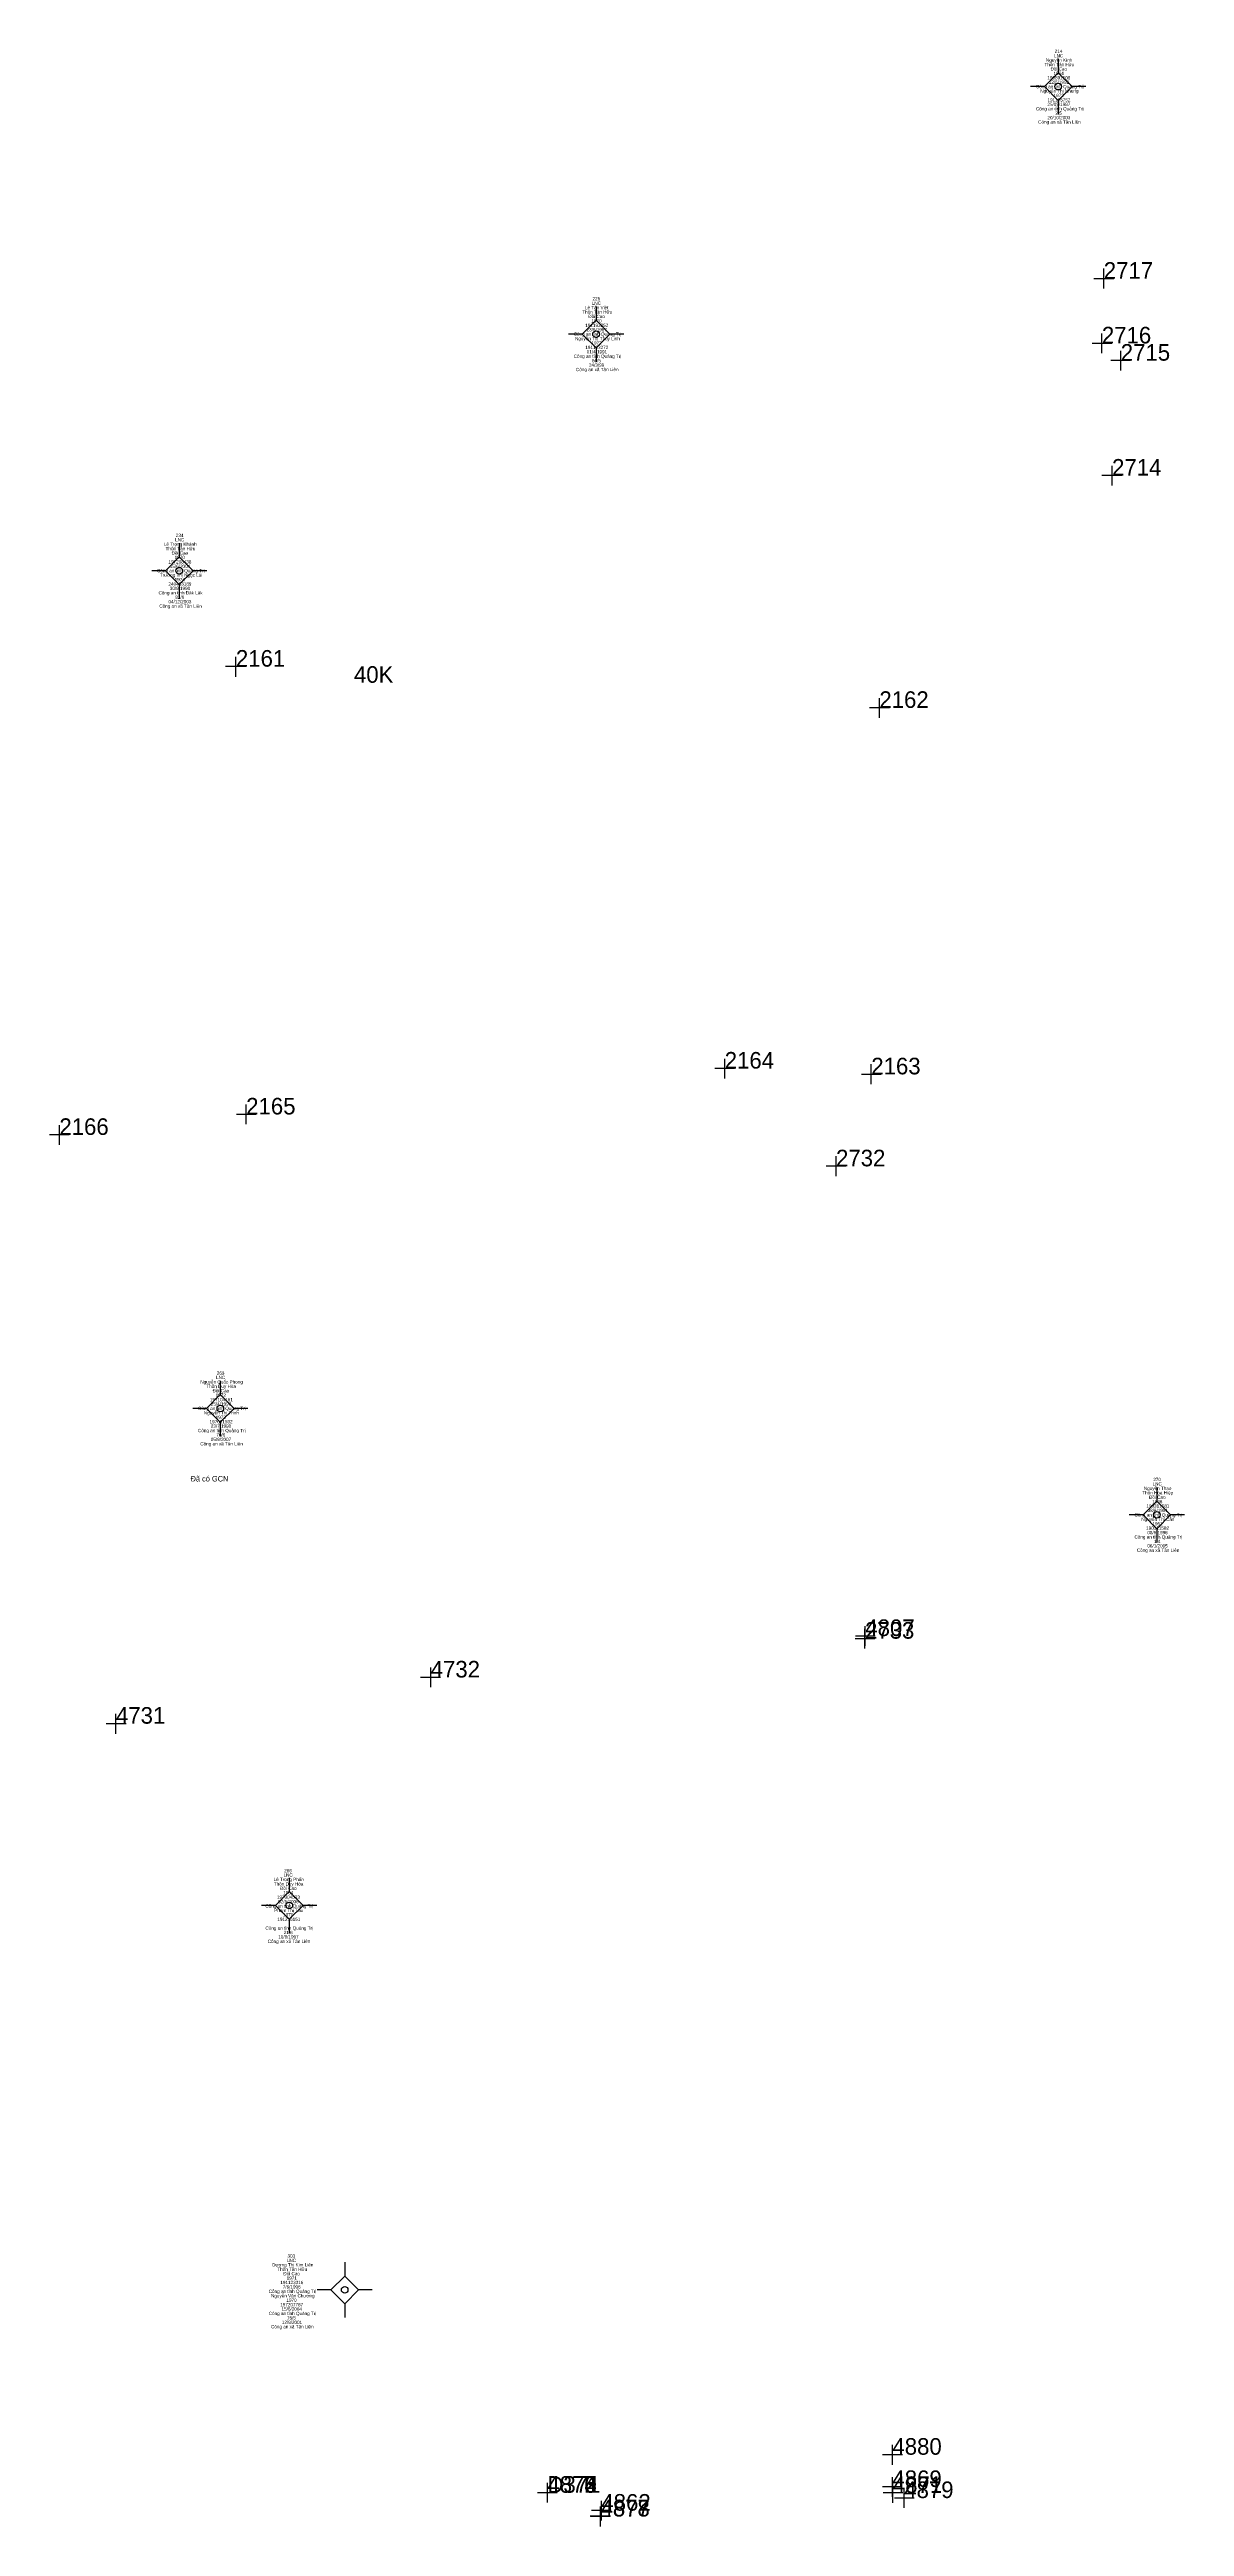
# Model space of a CAD drawing. Extents: x 548949 to 550223, y 1836732 to 1838051.
# Drawn here: x 549610.4 to 549713.1, y 1837400.6 to 1837624.7 of the extents above; entities that cross this region are included whole.
import ezdxf

# ---------------------------------------------------------------- set-up
doc = ezdxf.new("R2010")
doc.units = 0
for name, color, linetype in [('Level 11', 7, 'Continuous'), ('Level 15', 7, 'Continuous'), ('Level 16', 7, 'Continuous'), ('Level 4', 7, 'Continuous'), ('Level 5', 7, 'Continuous')]:
    doc.layers.add(name, color=color, linetype=linetype)

msp = doc.modelspace()

# ---------------------------------------------------------------- linework, layer by layer
at = {"layer": 'Level 11'}
for p, q in [((549701.68, 1837622.6), (549700.43, 1837621.35)), ((549701.68, 1837623.85), (549701.68, 1837622.6)), ((549702.93, 1837621.35), (549701.68, 1837622.6)), ((549700.43, 1837621.35), (549699.18, 1837621.35)), ((549700.43, 1837621.35), (549701.68, 1837620.1)), ((549701.68, 1837620.1), (549702.93, 1837621.35)), ((549701.68, 1837620.1), (549701.68, 1837618.85)), ((549704.18, 1837621.35), (549702.93, 1837621.35)), ((549659.87, 1837600.21), (549658.62, 1837598.96)), ((549659.87, 1837601.46), (549659.87, 1837600.21)), ((549661.12, 1837598.96), (549659.87, 1837600.21)), ((549658.62, 1837598.96), (549657.37, 1837598.96)), ((549658.62, 1837598.96), (549659.87, 1837597.71)), ((549659.87, 1837597.71), (549661.12, 1837598.96)), ((549659.87, 1837597.71), (549659.87, 1837596.46)), ((549662.37, 1837598.96), (549661.12, 1837598.96)), ((549622.17, 1837580.06), (549622.17, 1837578.81)), ((549620.92, 1837577.56), (549619.67, 1837577.56)), ((549622.17, 1837578.81), (549620.92, 1837577.56)), ((549620.92, 1837577.56), (549622.17, 1837576.31)), ((549623.42, 1837577.56), (549622.17, 1837578.81)), ((549622.17, 1837576.31), (549623.42, 1837577.56)), ((549624.67, 1837577.56), (549623.42, 1837577.56)), ((549622.17, 1837576.31), (549622.17, 1837575.06)), ((549625.88, 1837504.28), (549625.88, 1837503.03)), ((549624.63, 1837501.78), (549623.38, 1837501.78)), ((549625.88, 1837503.03), (549624.63, 1837501.78)), ((549624.63, 1837501.78), (549625.88, 1837500.53)), ((549627.13, 1837501.78), (549625.88, 1837503.03)), ((549625.88, 1837500.53), (549627.13, 1837501.78)), ((549628.38, 1837501.78), (549627.13, 1837501.78)), ((549625.88, 1837500.53), (549625.88, 1837499.28)), ((549710.6, 1837494.65), (549710.6, 1837493.4)), ((549710.6, 1837493.4), (549709.35, 1837492.15)), ((549711.85, 1837492.15), (549710.6, 1837493.4)), ((549709.35, 1837492.15), (549708.1, 1837492.15)), ((549709.35, 1837492.15), (549710.6, 1837490.9)), ((549710.6, 1837490.9), (549711.85, 1837492.15)), ((549710.6, 1837490.9), (549710.6, 1837489.65)), ((549713.1, 1837492.15), (549711.85, 1837492.15)), ((549632.12, 1837459.32), (549632.12, 1837458.07)), ((549630.87, 1837456.82), (549629.62, 1837456.82)), ((549632.12, 1837458.07), (549630.87, 1837456.82)), ((549630.87, 1837456.82), (549632.12, 1837455.57)), ((549633.37, 1837456.82), (549632.12, 1837458.07)), ((549632.12, 1837455.57), (549633.37, 1837456.82)), ((549634.62, 1837456.82), (549633.37, 1837456.82)), ((549632.12, 1837455.57), (549632.12, 1837454.32)), ((549637.13, 1837423.29), (549635.88, 1837422.04)), ((549637.13, 1837424.54), (549637.13, 1837423.29)), ((549638.38, 1837422.04), (549637.13, 1837423.29)), ((549635.88, 1837422.04), (549634.63, 1837422.04)), ((549635.88, 1837422.04), (549637.13, 1837420.79)), ((549637.13, 1837420.79), (549638.38, 1837422.04)), ((549637.13, 1837420.79), (549637.13, 1837419.54)), ((549639.63, 1837422.04), (549638.38, 1837422.04))]:
    msp.add_line(p, q, dxfattribs=at)
for centre in [(549701.68, 1837621.35), (549659.87, 1837598.96), (549622.17, 1837577.56), (549625.88, 1837501.78), (549710.6, 1837492.15), (549632.12, 1837456.82), (549637.13, 1837422.04)]:
    msp.add_circle(centre, 0.3, dxfattribs=at)
at = {"layer": 'Level 4'}
for p, q in [((549705.8, 1837603.08), (549705.8, 1837604.9)), ((549706.72, 1837603.97), (549704.91, 1837603.97)), ((549706.52, 1837598.12), (549704.74, 1837598.12)), ((549705.63, 1837597.23), (549705.63, 1837599.02)), ((549708.23, 1837596.56), (549706.45, 1837596.56)), ((549707.34, 1837595.67), (549707.34, 1837597.45)), ((549706.55, 1837585.27), (549706.55, 1837587.05)), ((549707.44, 1837586.16), (549705.62, 1837586.16)), ((549628.18, 1837568.88), (549626.36, 1837568.88)), ((549627.29, 1837567.96), (549627.29, 1837569.77)), ((549686.42, 1837565.15), (549684.61, 1837565.15)), ((549685.5, 1837564.26), (549685.5, 1837566.04)), ((549671.51, 1837531.63), (549671.51, 1837533.41)), ((549684.77, 1837531.11), (549684.77, 1837532.92)), ((549672.4, 1837532.52), (549670.61, 1837532.52)), ((549685.66, 1837532), (549683.88, 1837532)), ((549629.11, 1837528.37), (549627.33, 1837528.37)), ((549628.22, 1837527.48), (549628.22, 1837529.26)), ((549612.21, 1837526.52), (549610.43, 1837526.52)), ((549611.32, 1837525.63), (549611.32, 1837527.41)), ((549682.47, 1837523.68), (549680.69, 1837523.68)), ((549681.58, 1837522.79), (549681.58, 1837524.6)), ((549685.12, 1837481.19), (549683.34, 1837481.19)), ((549684.2, 1837480.06), (549684.2, 1837481.84)), ((549684.23, 1837480.3), (549684.23, 1837482.08)), ((549685.09, 1837480.95), (549683.31, 1837480.95)), ((549645.8, 1837477.44), (549643.98, 1837477.44)), ((549644.91, 1837476.55), (549644.91, 1837478.33)), ((549617.36, 1837473.26), (549615.55, 1837473.26)), ((549616.44, 1837472.34), (549616.44, 1837474.15)), ((549687.6, 1837407.13), (549685.79, 1837407.13)), ((549686.68, 1837406.2), (549686.68, 1837408.02)), ((549686.68, 1837403.32), (549686.68, 1837405.1)), ((549656.36, 1837403.69), (549654.57, 1837403.69)), ((549656.36, 1837403.69), (549654.57, 1837403.69)), ((549656.36, 1837403.69), (549654.57, 1837403.69)), ((549656.36, 1837403.69), (549654.57, 1837403.69)), ((549656.36, 1837403.69), (549654.57, 1837403.69)), ((549656.36, 1837403.69), (549654.57, 1837403.69)), ((549655.47, 1837402.8), (549655.47, 1837404.58)), ((549655.47, 1837402.8), (549655.47, 1837404.58)), ((549655.47, 1837402.8), (549655.47, 1837404.58)), ((549655.47, 1837402.8), (549655.47, 1837404.58)), ((549655.47, 1837402.8), (549655.47, 1837404.58)), ((549655.47, 1837402.8), (549655.47, 1837404.58)), ((549660.35, 1837401.18), (549660.35, 1837402.96)), ((549687.57, 1837404.21), (549685.79, 1837404.21)), ((549687.61, 1837403.67), (549685.83, 1837403.67)), ((549686.72, 1837402.78), (549686.72, 1837404.56)), ((549688.64, 1837403.21), (549686.86, 1837403.21)), ((549687.75, 1837402.32), (549687.75, 1837404.1)), ((549661.17, 1837401.56), (549659.35, 1837401.56)), ((549661.16, 1837401.54), (549659.38, 1837401.54)), ((549661.24, 1837402.07), (549659.46, 1837402.07)), ((549660.27, 1837400.65), (549660.27, 1837402.43)), ((549660.28, 1837400.64), (549660.28, 1837402.45))]:
    msp.add_line(p, q, dxfattribs=at)

# ---------------------------------------------------------------- texts
at = {"layer": 'Level 15'}
for s, p in [('214', (549701.36, 1837624.4)), ('Thôn Tân Hữu', (549700.44, 1837623.2)), ('Nguyễn Kính', (549700.57, 1837623.6)), ('190891108', (549700.7, 1837622)), ('Đồi Cao', (549700.98, 1837622.8)), ('1964', (549701.26, 1837622.4)), ('LNC', (549701.3, 1837624)), ('Công an tỉnh Quảng Trị', (549699.66, 1837621.2)), ('Nguyễn Thị Nhung', (549700.06, 1837620.8)), ('191165752', (549700.71, 1837620)), ('12/5/1992', (549700.82, 1837621.6)), ('1972', (549701.26, 1837620.4)), ('Công an tỉnh Quảng Trị', (549699.66, 1837619.2)), ('Công an xã Tân Liên', (549699.87, 1837618)), ('25/05/1987', (549700.7, 1837619.6)), ('20/10/2003', (549700.7, 1837618.4)), ('2/5', (549701.42, 1837618.8)), ('226', (549659.55, 1837602.01)), ('Thôn Tân Hữu', (549658.63, 1837600.81)), ('Lê Tấn Việt', (549658.87, 1837601.21)), ('191193252', (549658.9, 1837599.61)), ('Đồi Cao', (549659.17, 1837600.41)), ('1970', (549659.45, 1837600.01)), ('LNC', (549659.49, 1837601.61)), ('Công an tỉnh Quảng Trị', (549657.85, 1837598.81)), ('Nguyễn Thị Thúy Linh', (549657.97, 1837598.41)), ('191193272', (549658.9, 1837597.61)), ('23/6/1987', (549659.01, 1837599.21)), ('1972', (549659.45, 1837598.01)), ('Công an tỉnh Quảng Trị', (549657.85, 1837596.81)), ('Công an xã Tân Liên', (549658.06, 1837595.61)), ('01/4/1991', (549659.03, 1837597.21)), ('24/3/99', (549659.23, 1837596.01)), ('66/5', (549659.5, 1837596.41)), ('Lê Trọng Khánh', (549620.77, 1837579.81)), ('Thôn Tân Hữu', (549620.93, 1837579.41)), ('LNC', (549621.79, 1837580.21)), ('234', (549621.85, 1837580.61)), ('Công an tỉnh Quảng Trị', (549620.15, 1837577.41)), ('197208438', (549621.19, 1837578.21)), ('15/6/2004', (549621.31, 1837577.81)), ('Đồi Cao', (549621.47, 1837579.01)), ('1970', (549621.75, 1837578.61)), ('Công an tỉnh Đăk Lăk', (549620.29, 1837575.41)), ('Trương Thị Ngọc Lài', (549620.41, 1837577.01)), ('240453189', (549621.19, 1837576.21)), ('30/9/1990', (549621.31, 1837575.81)), ('1974', (549621.75, 1837576.61)), ('82/6', (549621.81, 1837575.01)), ('Công an xã Tân Liên', (549620.36, 1837574.21)), ('04/12/2003', (549621.19, 1837574.61)), ('Nguyễn Quốc Phong', (549624.07, 1837504.03)), ('Thôn Duy Hòa', (549624.62, 1837503.63)), ('Đồi Cao', (549625.18, 1837503.23)), ('LNC', (549625.5, 1837504.43)), ('263', (549625.56, 1837504.83)), ('Công an tỉnh Quảng Trị', (549623.86, 1837501.63)), ('Nguyễn Thị Trinh', (549624.39, 1837501.23)), ('197104161', (549624.94, 1837502.43)), ('25/4/1998', (549625.02, 1837502.03)), ('1972', (549625.46, 1837502.83)), ('Công an tỉnh Quảng Trị', (549623.86, 1837499.63)), ('197001592', (549624.91, 1837500.43)), ('23/7/1990', (549625.02, 1837500.03)), ('05/9/2007', (549625.02, 1837498.83)), ('1973', (549625.46, 1837500.83)), ('70/6', (549625.52, 1837499.23)), ('Công an xã Tân Liên', (549624.07, 1837498.43)), ('Nguyễn Thạo', (549709.43, 1837494.4)), ('LNC', (549710.22, 1837494.8)), ('270', (549710.28, 1837495.2)), ('Công an tỉnh Quảng Trị', (549708.58, 1837492)), ('Thôn Hòa Hiệp', (549709.29, 1837494)), ('190311581', (549709.66, 1837492.8)), ('08/8/1991', (549709.76, 1837492.4)), ('Đồi Cao', (549709.9, 1837493.6)), ('1946', (549710.18, 1837493.2)), ('Công an tỉnh Quảng Trị', (549708.58, 1837490)), ('Nguyễn Thị Cằn', (549709.2, 1837491.6)), ('190311582', (549709.63, 1837490.8)), ('08/6/1996', (549709.74, 1837490.4)), ('1951', (549710.2, 1837491.2)), ('Công an xã Tân Liên', (549708.79, 1837488.8)), ('06/1/2005', (549709.74, 1837489.2)), ('1/4', (549710.34, 1837489.6)), ('Lê Trọng Phấn', (549630.7, 1837459.02)), ('Thôn Duy Hòa', (549630.72, 1837458.62)), ('LNC', (549631.6, 1837459.42)), ('286', (549631.66, 1837459.82)), ('Công an tỉnh Quảng Trị', (549629.96, 1837456.62)), ('Phạm Thị Thu', (549630.76, 1837456.22)), ('197004533', (549631, 1837457.42)), ('02/5/2008', (549631.12, 1837457.02)), ('Đồi Cao', (549631.28, 1837458.22)), ('1964', (549631.56, 1837457.82)), ('Công an tỉnh Quảng Trị', (549629.96, 1837454.62)), ('191216151', (549631.04, 1837455.42)), ('1970', (549631.56, 1837455.82)), ('21/6', (549631.62, 1837454.22)), ('Công an xã Tân Liên', (549630.17, 1837453.42)), ('10/8/1997', (549631.12, 1837453.82)), ('303', (549631.96, 1837424.96)), ('Dương Thị Kim Liên', (549630.57, 1837424.16)), ('Thôn Tân Hữu', (549631.04, 1837423.76)), ('191123316', (549631.31, 1837422.56)), ('Đồi Cao', (549631.58, 1837423.36)), ('1971', (549631.88, 1837422.96)), ('LNC', (549631.9, 1837424.56)), ('Công an tỉnh Quảng Trị', (549630.26, 1837421.76)), ('Nguyễn Văn Chương', (549630.47, 1837421.36)), ('197207787', (549631.3, 1837420.56)), ('7/6/1996', (549631.53, 1837422.16)), ('1970', (549631.86, 1837420.96)), ('Công an tỉnh Quảng Trị', (549630.26, 1837419.76)), ('Công an xã Tân Liên', (549630.47, 1837418.56)), ('15/6/2004', (549631.42, 1837420.16)), ('12/9/2001', (549631.44, 1837418.96)), ('75/5', (549631.91, 1837419.36))]:
    msp.add_text(s, height=0.3, dxfattribs=at).set_placement(p)
at = {"layer": 'Level 16'}
msp.add_text('Đã có GCN', height=0.5, dxfattribs=at).set_placement((549623.19, 1837495.17))
at = {"layer": 'Level 5'}
for s, p in [('2717', (549705.8, 1837603.97)), ('2716', (549705.63, 1837598.12)), ('2715', (549707.34, 1837596.56)), ('2714', (549706.55, 1837586.16)), ('2161', (549627.29, 1837568.88)), ('40K ', (549637.97, 1837567.42)), ('2162', (549685.5, 1837565.15)), ('2164', (549671.51, 1837532.52)), ('2163', (549684.77, 1837532)), ('2165', (549628.22, 1837528.37)), ('2166', (549611.32, 1837526.52)), ('2732', (549681.58, 1837523.68)), ('4807', (549684.23, 1837481.19)), ('2733', (549684.2, 1837480.95)), ('4732', (549644.91, 1837477.44)), ('4731', (549616.44, 1837473.26)), ('4880', (549686.68, 1837407.13)), ('4870', (549655.47, 1837403.69)), ('4872', (549655.47, 1837403.69)), ('4873', (549655.47, 1837403.69)), ('4874', (549655.47, 1837403.69)), ('4875', (549655.47, 1837403.69)), ('4876', (549655.47, 1837403.69)), ('D371 ', (549655.47, 1837403.69)), ('4869', (549686.68, 1837404.21)), ('4871', (549686.72, 1837403.67)), ('4878', (549660.27, 1837401.54)), ('4877', (549660.28, 1837401.56)), ('4862', (549660.35, 1837402.07)), ('4879', (549687.75, 1837403.21))]:
    msp.add_text(s, height=1.5, dxfattribs=at).set_placement(p)

doc.saveas('drawing.dxf')
